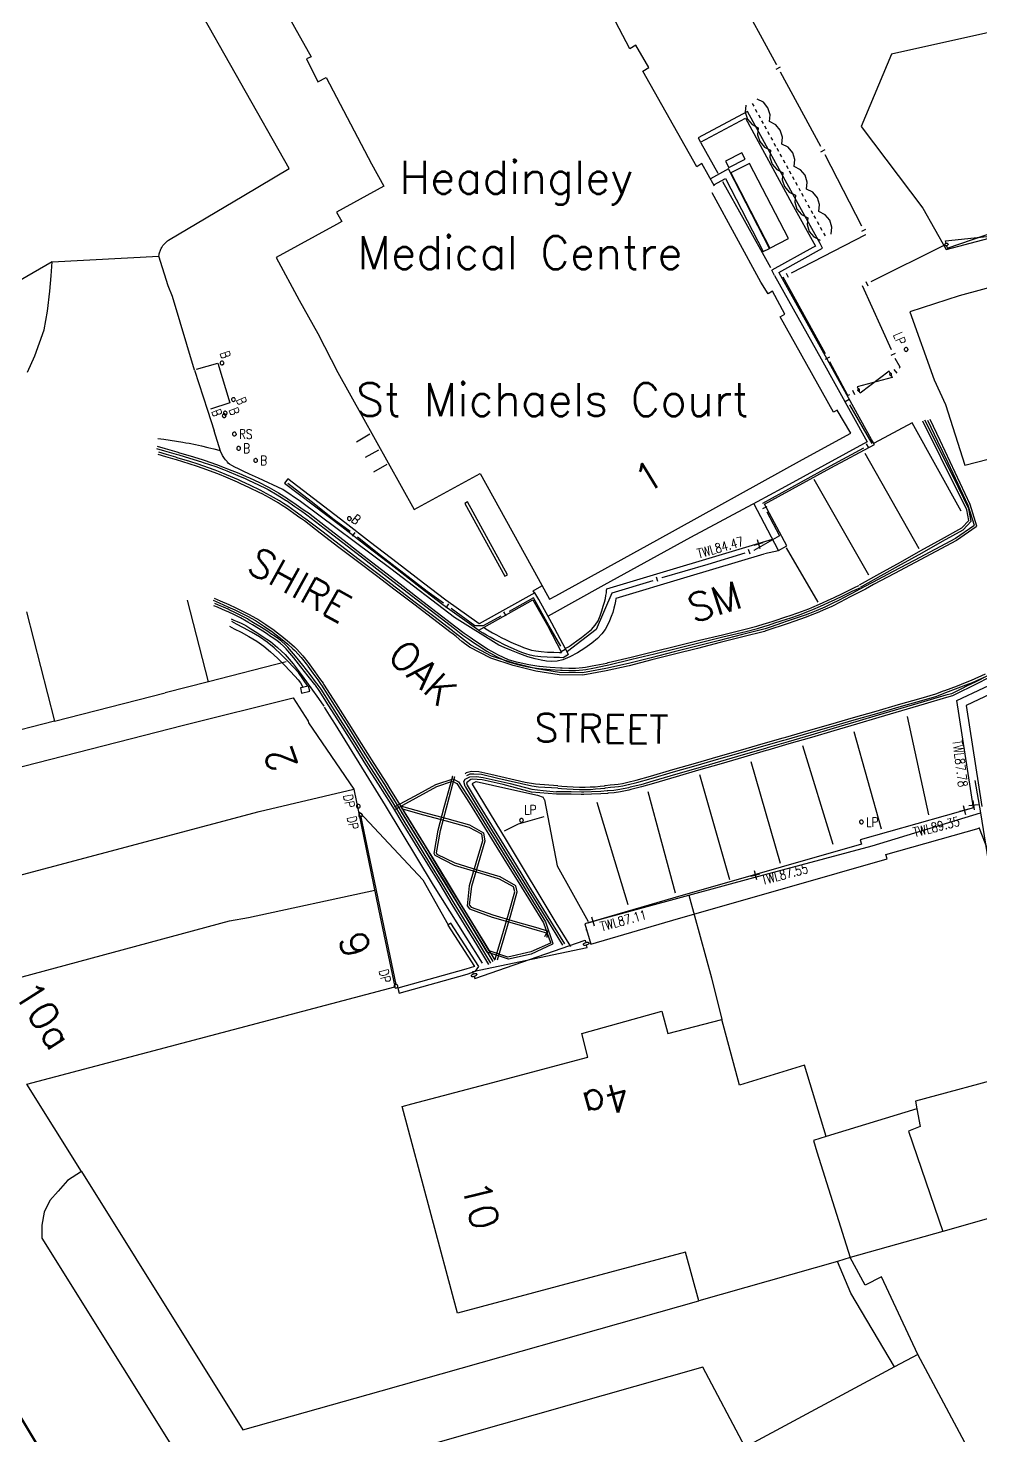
# Model space of a CAD drawing. Extents: x 427500 to 429848, y 434500 to 436505.
# Drawn here: x 427943.1 to 427983.7, y 436118 to 436177.9 of the extents above; entities that cross this region are included whole.
import ezdxf

# ---------------------------------------------------------------- set-up
doc = ezdxf.new("R2010")
doc.units = 0
doc.linetypes.add('1004', pattern=[6, 4, -2])
doc.layers.get('0').update_dxf_attribs({"color": 222})
doc.layers.add('LPTIP_Ex_Base', color=8, linetype='Continuous')
doc.layers.add('PRO-MARKINGS', color=7, linetype='Continuous')
doc.styles.add('MtXpl_Romans', font='romans__.ttf')
doc.styles.get("Standard").update_dxf_attribs({"font": 'romans.shx'})

# ---------------------------------------------------------------- blocks, each defined once
blk = doc.blocks.new('FENCE_UP')
at = {"color": 0, "linetype": 'ByBlock', "flags": 128}
blk.add_lwpolyline([(0, 0.5), (0, -0.5)], dxfattribs=at)
blk = doc.blocks.new('GATE')
at = {"color": 0, "linetype": 'ByBlock', "flags": 128}
for points in [[(-0.450902, 0), (-0.451904, 0.007014), (-0.455912, 0.014028), (-0.460922, 0.019038), (-0.467936, 0.023046), (-0.475952, 0.024048), (-0.482966, 0.023046), (-0.48998, 0.019038), (-0.49499, 0.014028), (-0.498998, 0.007014), (-0.5, 0), (-0.498998, -0.007014), (-0.49499, -0.014028), (-0.48998, -0.019038), (-0.482966, -0.023046), (-0.475952, -0.024048), (-0.467936, -0.023046), (-0.460922, -0.019038), (-0.455912, -0.014028), (-0.451904, -0.007014)], [(-0.475952, 0.024048), (-0.475952, 0.078156), (0.475952, -0.078156), (0.475952, -0.024048)], [(-0.475952, -0.024048), (-0.475952, -0.078156), (0.475952, 0.078156), (0.475952, 0.024048)], [(-0.450902, 0), (-0.451904, -0.007014)], [(0.5, 0), (0.498998, 0.007014), (0.49499, 0.014028), (0.48998, 0.019038), (0.482966, 0.023046), (0.475952, 0.024048), (0.467936, 0.023046), (0.460922, 0.019038), (0.455912, 0.014028), (0.451904, 0.007014), (0.450902, 0), (0.451904, -0.007014), (0.455912, -0.014028), (0.460922, -0.019038), (0.467936, -0.023046), (0.475952, -0.024048), (0.482966, -0.023046), (0.48998, -0.019038), (0.49499, -0.014028), (0.498998, -0.007014)], [(0.5, 0), (0.498998, -0.007014)]]:
    blk.add_lwpolyline(points, dxfattribs=at)
blk = doc.blocks.new('HEDGE_1')
at = {"color": 0, "linetype": 'ByBlock', "flags": 128}
for points in [[(0.5, 0.26977), (0.274775, 0.43994), (-0.000501, 0.5), (-0.274775, 0.43994), (-0.5, 0.26977)], [(-0.5, -0.270771), (-0.274775, -0.43994), (-0.000501, -0.5), (0.274775, -0.43994), (0.5, -0.270771)], [(-0.44995, -0.000501), (-0.320821, -0.000501)], [(-0.192693, -0.000501), (-0.063564, -0.000501)], [(0.063564, -0.000501), (0.191692, -0.000501)], [(0.320821, -0.000501), (0.448949, -0.000501)]]:
    blk.add_lwpolyline(points, dxfattribs=at)
blk = doc.blocks.new('CIRCL')
at = {"color": 0, "linetype": 'ByBlock', "flags": 128}
for points in [[(0.5, 0), (0.475, 0.154), (0.404, 0.293), (0.293, 0.404), (0.154, 0.475), (0, 0.5), (-0.154, 0.475), (-0.293, 0.404), (-0.404, 0.293), (-0.475, 0.154), (-0.5, 0), (-0.475, -0.154), (-0.404, -0.293), (-0.293, -0.404), (-0.154, -0.475), (0, -0.5), (0.154, -0.475), (0.293, -0.404), (0.404, -0.293), (0.475, -0.154)], [(0.5, 0), (0.475, -0.154)]]:
    blk.add_lwpolyline(points, dxfattribs=at)
blk = doc.blocks.new('SPOT')
at = {"color": 0, "linetype": 'ByBlock', "flags": 128}
for points in [[(-0.5, 0), (0.5, 0)], [(0, 0.5), (0, -0.5)]]:
    blk.add_lwpolyline(points, dxfattribs=at)

msp = doc.modelspace()

# ---------------------------------------------------------------- linework, layer by layer
at = {"layer": 'LPTIP_Ex_Base', "color": 251, "true_color": 0x636466}
for p, q in [((427954.237, 436171.976), (427944.885, 436188.497)), ((427952.298, 436170.821), (427954.237, 436171.976)), ((427949.093, 436168.913), (427952.298, 436170.821)), ((427948.753, 436168.494), (427948.769, 436168.531)), ((427948.769, 436168.531), (427948.787, 436168.567)), ((427948.787, 436168.567), (427948.807, 436168.603)), ((427948.807, 436168.603), (427948.828, 436168.638)), ((427948.828, 436168.638), (427948.861, 436168.687)), ((427948.861, 436168.687), (427948.885, 436168.719)), ((427948.885, 436168.719), (427948.911, 436168.751)), ((427948.911, 436168.751), (427948.939, 436168.781)), ((427948.939, 436168.781), (427948.967, 436168.81)), ((427948.967, 436168.81), (427948.997, 436168.838)), ((427948.997, 436168.838), (427949.028, 436168.864)), ((427949.028, 436168.864), (427949.06, 436168.889)), ((427949.06, 436168.889), (427949.093, 436168.913)), ((427944.15, 436168), (427940.85, 436166.1)), ((427944.1, 436167.4), (427944.15, 436168)), ((427944.15, 436168), (427948.688, 436168.244)), ((427948.688, 436168.244), (427948.696, 436168.299)), ((427949.084, 436166.978), (427948.688, 436168.244)), ((427948.696, 436168.299), (427948.704, 436168.339)), ((427948.704, 436168.339), (427948.714, 436168.378)), ((427948.714, 436168.378), (427948.725, 436168.417)), ((427948.725, 436168.417), (427948.738, 436168.456)), ((427948.738, 436168.456), (427948.753, 436168.494)), ((427944.05, 436166.75), (427944.1, 436167.4)), ((427943.95, 436165.9), (427944.05, 436166.75)), ((427949.264, 436166.519), (427949.084, 436166.978)), ((427950.21, 436163.391), (427949.264, 436166.519)), ((427943.8, 436165.1), (427943.95, 436165.9)), ((427943.4, 436164), (427943.8, 436165.1)), ((427943.1, 436163.3), (427943.4, 436164)), ((427950.805, 436150.125), (427949.9, 436153.6)), ((427943.05, 436153.1), (427944.25, 436148.45)), ((427954.1, 436150.97), (427950.805, 436150.125)), ((427950.805, 436150.125), (427948.95, 436149.65)), ((427944.25, 436148.45), (427948.95, 436149.65)), ((427949.73, 436148.28), (427954.41, 436149.44)), ((427954.41, 436149.44), (427955.045, 436148.442)), ((427944.25, 436148.45), (427934.87, 436146.02)), ((427935.76, 436144.69), (427949.73, 436148.28)), ((427955.045, 436148.442), (427955.045, 436148.442)), ((427983.428, 436145.929), (427983.67, 436144.55)), ((427952.95, 436144.6), (427956.988, 436145.561)), ((427938.25, 436140.7), (427952.95, 436144.6)), ((427979.05, 436143.15), (427983.67, 436144.55)), ((427983.67, 436144.55), (427984.68, 436138.15)), ((427974.02, 436141.8), (427979.05, 436143.15)), ((427971.25, 436141.05), (427974.02, 436141.8)), ((427952.5, 436140.1), (427957.876, 436141.251)), ((427966.92, 436139.87), (427971.25, 436141.05)), ((427971.25, 436141.05), (427972.22, 436137.52)), ((427940.59, 436136.96), (427951.7, 436139.95)), ((427951.7, 436139.95), (427952.5, 436140.1)), ((427972.22, 436137.52), (427972.65, 436135.75)), ((427943.07, 436133), (427958.728, 436137.146)), ((427958.728, 436137.146), (427958.728, 436137.146)), ((427966.7, 436135.15), (427970.1, 436136.1)), ((427970.1, 436136.1), (427970.35, 436135.15)), ((427970.35, 436135.15), (427972.65, 436135.75)), ((427973.399, 436132.953), (427972.65, 436135.75)), ((427966.95, 436134.15), (427966.7, 436135.15)), ((427962.64, 436133), (427966.95, 436134.15)), ((427976.171, 436133.804), (427973.399, 436132.953)), ((427977.101, 436130.769), (427976.171, 436133.804)), ((427985.41, 436133.5), (427980.9, 436132.28)), ((427945.39, 436129.28), (427943.07, 436133)), ((427959.45, 436132.16), (427962.64, 436133)), ((427959.05, 436132.05), (427959.45, 436132.16)), ((427961.4, 436123.25), (427959.05, 436132.05)), ((427980.9, 436132.28), (427980.96, 436131.95)), ((427980.96, 436131.95), (427977.101, 436130.769)), ((427980.96, 436131.95), (427981.1, 436131.2)), ((427981.1, 436131.2), (427980.6, 436131)), ((427980.6, 436131), (427982.06, 436126.73)), ((427977.101, 436130.769), (427976.55, 436130.6)), ((427976.55, 436130.6), (427976.702, 436130.115)), ((427976.702, 436130.115), (427978.11, 436125.62)), ((427945.39, 436129.28), (427944.8, 436128.9)), ((427945.39, 436129.28), (427952.26, 436118.29)), ((427944.4, 436128.45), (427944.05, 436128.05)), ((427944.8, 436128.9), (427944.4, 436128.45)), ((427944.05, 436128.05), (427943.8, 436127.55)), ((427986.35, 436127.95), (427982.06, 436126.73)), ((427943.8, 436127.55), (427943.7, 436127)), ((427943.7, 436127), (427943.7, 436126.45)), ((427982.06, 436126.73), (427978.11, 436125.62)), ((427943.7, 436126.45), (427947.14, 436120.96)), ((427971.1, 436125.85), (427961.4, 436123.25)), ((427971.68, 436123.78), (427971.1, 436125.85)), ((427977.58, 436125.46), (427971.68, 436123.78)), ((427978.11, 436125.62), (427977.58, 436125.46)), ((427978.15, 436124.1), (427977.58, 436125.46)), ((427978.75, 436124.45), (427978.11, 436125.62)), ((427979.45, 436124.8), (427978.75, 436124.45)), ((427981, 436121.5), (427979.45, 436124.8)), ((427958.15, 436119.95), (427971.68, 436123.78)), ((427980.01, 436120.97), (427978.15, 436124.1)), ((427981, 436121.5), (427980.01, 436120.97)), ((427989.54, 436105.47), (427981, 436121.5)), ((427947.14, 436120.96), (427949.8, 436116.7)), ((427971.85, 436120.95), (427959.02, 436117.31)), ((427973.65, 436117.55), (427971.85, 436120.95)), ((427980.01, 436120.97), (427973.65, 436117.55)), ((427952.26, 436118.29), (427958.15, 436119.95))]:
    msp.add_line(p, q, dxfattribs=at)
at = {"layer": 'LPTIP_Ex_Base', "color": 251, "true_color": 0x636466, "flags": 128}
for points in [[(427972.334, 436171.211), (427971.803, 436172.179), (427971.591, 436172.046), (427969.287, 436176.106), (427969.547, 436176.262), (427968.997, 436177.213), (427968.742, 436177.063), (427966.341, 436181.645)], [(427974.961, 436176.42), (427974.976, 436176.393), (427973.289, 436179.504)], [(427953.756, 436179.261), (427955.167, 436176.728), (427954.975, 436176.639), (427955.458, 436175.662), (427955.808, 436175.843), (427957.738, 436172.173), (427958.262, 436171.222), (427956.252, 436170.109), (427956.472, 436169.713), (427956.25, 436169.591), (427953.683, 436168.186), (427954.664, 436166.361), (427955.46, 436164.95), (427956.305, 436163.292), (427957.335, 436161.422), (427959.55, 436157.453), (427962.369, 436158.992), (427964.834, 436154.527), (427965.321, 436153.644), (427965.579, 436153.786), (427969.892, 436156.154), (427976.08, 436159.589), (427978.139, 436160.706), (427977.563, 436161.681), (427977.412, 436161.596), (427977.408, 436161.6), (427975.135, 436165.662), (427975.338, 436165.776), (427974.809, 436166.746), (427974.632, 436166.641), (427974.307, 436167.134), (427972.239, 436170.934)], [(427985.688, 436176.607), (427985.294, 436178.035), (427979.879, 436176.829), (427978.585, 436173.761), (427981.205, 436170.28), (427982.201, 436168.521), (427985.061, 436169.269)], [(427976.863, 436172.901), (427975.151, 436176.068)], [(427976.833, 436168.777), (427975.827, 436170.591), (427973.744, 436174.401), (427971.641, 436173.277), (427971.744, 436173.083), (427973.655, 436174.104), (427975.634, 436170.485), (427976.64, 436168.67), (427976.527, 436168.605), (427974.782, 436167.641)], [(427971.752, 436173.061), (427972.476, 436171.772)], [(427978.606, 436169.521), (427977.053, 436172.549), (427977.053, 436172.549)], [(427974.684, 436168.569), (427972.931, 436171.952), (427972.177, 436171.534)], [(427972.312, 436171.272), (427972.806, 436171.541), (427974.418, 436168.431), (427974.684, 436168.569)], [(427972.675, 436171.418), (427973.601, 436169.772), (427974.725, 436167.758)], [(427975.615, 436167.523), (427978.789, 436169.165)], [(427978.789, 436169.165), (427978.789, 436169.165)], [(427975.075, 436167.55), (427976.939, 436168.58), (427976.833, 436168.777)], [(427979.004, 436167.16), (427982.142, 436168.718)], [(427974.895, 436167.419), (427976.876, 436163.871), (427978.833, 436160.335), (427975.202, 436158.355), (427974.153, 436157.782), (427971.319, 436156.264), (427967.624, 436154.231), (427965.261, 436152.913)], [(427974.473, 436155.584), (427975.072, 436155.718), (427975.415, 436155.91), (427974.467, 436157.682), (427977.294, 436159.224), (427979.154, 436160.226), (427979.026, 436160.442), (427977.069, 436163.978), (427975.087, 436167.526)], [(427974.895, 436167.419), (427974.782, 436167.641)], [(427975.087, 436167.526), (427975.075, 436167.55)], [(427977.062, 436164.085), (427975.259, 436167.339), (427975.259, 436167.339)], [(427986.536, 436167.671), (427984.741, 436167.09), (427982.763, 436166.555), (427980.651, 436165.873), (427981.689, 436162.98)], [(427979.875, 436164.246), (427978.646, 436166.982), (427978.646, 436166.982)], [(427981.689, 436162.98), (427982.171, 436161.92), (427982.993, 436159.345), (427988.398, 436160.727), (427995.164, 436162.395), (428002.852, 436164.363), (428011.771, 436166.357), (428011.845, 436166.375)], [(427978.089, 436162.343), (427978.017, 436162.307), (427977.255, 436163.735), (427977.255, 436163.735)], [(427980.197, 436163.468), (427980.247, 436163.51), (427980.038, 436163.881), (427980.038, 436163.881)], [(427950.21, 436163.391), (427950.762, 436161.687), (427951.045, 436160.799)], [(427950.291, 436163.425), (427951.203, 436163.684), (427951.702, 436161.999), (427950.88, 436161.733)], [(427979.889, 436163.213), (427979.889, 436163.213)], [(427977.882, 436162.263), (427977.882, 436162.263)], [(427978.446, 436162.524), (427978.446, 436162.524)], [(427978.083, 436161.917), (427979.042, 436160.262), (427979.042, 436160.262)], [(427981.501, 436161.304), (427981.93, 436160.401), (427982.359, 436159.497), (427982.788, 436158.594), (427983.217, 436157.69), (427983.491, 436156.757), (427983.477, 436156.718), (427982.647, 436156.136), (427981.765, 436155.667), (427980.882, 436155.197), (427979.999, 436154.728), (427979.116, 436154.258), (427978.762, 436154.07), (427978.231, 436153.792), (427978.12, 436153.734), (427977.687, 436153.508), (427977.369, 436153.348), (427977.339, 436153.334), (427977.073, 436153.211), (427976.71, 436153.056), (427976.416, 436152.941), (427976.237, 436152.871), (427975.723, 436152.688), (427975.473, 436152.604), (427975.219, 436152.519), (427974.783, 436152.375), (427974.523, 436152.289), (427974.467, 436152.27), (427973.552, 436152.037), (427972.583, 436151.791), (427971.614, 436151.545), (427970.644, 436151.298), (427969.675, 436151.052), (427968.706, 436150.805), (427967.728, 436150.586), (427966.742, 436150.406), (427965.73, 436150.419), (427964.739, 436150.572), (427963.764, 436150.815), (427962.812, 436151.128), (427961.917, 436151.591), (427961.585, 436151.842), (427961.342, 436152.045), (427961.157, 436152.187), (427961.127, 436152.211), (427960.331, 436152.817), (427959.536, 436153.423), (427958.74, 436154.029), (427957.945, 436154.635), (427957.149, 436155.241), (427956.354, 436155.846), (427955.558, 436156.452), (427954.88, 436156.969), (427954.761, 436157.053), (427954.688, 436157.105), (427954.429, 436157.292), (427954.117, 436157.51), (427953.942, 436157.624), (427953.77, 436157.737), (427953.393, 436157.956), (427953.08, 436158.119), (427952.981, 436158.17), (427952.519, 436158.396), (427952.181, 436158.552), (427952.03, 436158.621), (427951.531, 436158.838), (427951.265, 436158.946), (427951.046, 436159.035), (427950.531, 436159.221), (427950.329, 436159.287), (427949.978, 436159.402), (427949.44, 436159.567), (427949.376, 436159.586), (427948.979, 436159.704), (427948.651, 436159.804), (427948.651, 436159.804)], [(427981.411, 436161.261), (427981.84, 436160.358), (427982.269, 436159.454), (427982.698, 436158.551), (427983.127, 436157.648), (427983.396, 436156.789), (427983.384, 436156.757), (427982.601, 436156.224), (427981.718, 436155.755), (427980.835, 436155.286), (427979.952, 436154.816), (427979.069, 436154.347), (427978.716, 436154.159), (427978.184, 436153.881), (427978.074, 436153.823), (427977.641, 436153.597), (427977.324, 436153.438), (427977.297, 436153.425), (427977.033, 436153.303), (427976.67, 436153.148), (427976.38, 436153.034), (427976.204, 436152.965), (427975.69, 436152.783), (427975.441, 436152.699), (427975.188, 436152.614), (427974.752, 436152.47), (427974.492, 436152.384), (427974.442, 436152.367), (427973.527, 436152.134), (427972.558, 436151.888), (427971.589, 436151.641), (427970.62, 436151.395), (427969.651, 436151.149), (427968.681, 436150.902), (427967.708, 436150.684), (427966.727, 436150.505), (427965.742, 436150.519), (427964.758, 436150.67), (427963.793, 436150.911), (427962.846, 436151.222), (427961.97, 436151.676), (427961.649, 436151.919), (427961.406, 436152.121), (427961.219, 436152.266), (427961.187, 436152.29), (427960.392, 436152.896), (427959.596, 436153.502), (427958.801, 436154.108), (427958.005, 436154.714), (427957.21, 436155.32), (427956.414, 436155.926), (427955.619, 436156.532), (427954.938, 436157.051), (427954.819, 436157.135), (427954.746, 436157.186), (427954.487, 436157.373), (427954.175, 436157.592), (427953.997, 436157.708), (427953.82, 436157.823), (427953.443, 436158.042), (427953.126, 436158.207), (427953.025, 436158.26), (427952.562, 436158.486), (427952.223, 436158.642), (427952.07, 436158.713), (427951.571, 436158.93), (427951.303, 436159.039), (427951.08, 436159.129), (427950.565, 436159.316), (427950.36, 436159.382), (427950.007, 436159.497), (427949.469, 436159.662), (427949.404, 436159.682), (427949.007, 436159.8), (427948.681, 436159.9), (427948.681, 436159.9)], [(427974.444, 436155.551), (427971.156, 436154.58), (427968.146, 436153.67), (427968.141, 436153.663), (427968.12, 436153.562), (427968.094, 436153.42), (427968.059, 436153.253), (427968.01, 436153.074), (427967.943, 436152.899), (427967.867, 436152.724), (427967.783, 436152.539), (427967.68, 436152.35), (427967.545, 436152.159), (427967.366, 436151.972), (427967.124, 436151.774), (427966.826, 436151.561), (427966.503, 436151.357), (427966.182, 436151.182), (427965.891, 436151.061), (427965.641, 436151), (427965.413, 436150.983), (427965.191, 436151.002), (427964.96, 436151.044), (427964.705, 436151.102), (427964.397, 436151.191), (427964.047, 436151.318), (427963.696, 436151.459), (427963.388, 436151.587), (427963.163, 436151.68), (427961.269, 436152.864), (427958.561, 436154.928), (427954.719, 436157.797), (427953.962, 436158.312), (427952.921, 436158.789), (427952.547, 436158.963), (427952.275, 436159.089), (427952.078, 436159.183), (427951.927, 436159.258), (427951.793, 436159.33), (427951.689, 436159.391), (427951.635, 436159.434), (427951.61, 436159.465), (427951.594, 436159.495), (427951.567, 436159.531), (427951.527, 436159.577), (427951.487, 436159.627), (427951.451, 436159.676), (427951.42, 436159.719), (427951.397, 436159.751), (427951.304, 436159.943), (427951.045, 436160.799)], [(427978.51, 436154.245), (427979.384, 436154.732), (427980.257, 436155.219), (427981.13, 436155.706), (427982.004, 436156.193), (427982.877, 436156.68), (427983.173, 436156.988), (427983.084, 436157.447), (427982.638, 436158.342), (427982.192, 436159.237), (427981.746, 436160.132), (427981.3, 436161.027), (427981.204, 436161.221), (427981.204, 436161.221)], [(427978.559, 436154.157), (427979.432, 436154.645), (427980.306, 436155.132), (427981.179, 436155.619), (427982.052, 436156.106), (427982.926, 436156.593), (427983.269, 436156.958), (427983.173, 436157.491), (427982.727, 436158.386), (427982.282, 436159.281), (427981.836, 436160.177), (427981.39, 436161.072), (427981.293, 436161.265), (427981.293, 436161.265)], [(427982.838, 436157.386), (427980.751, 436161.145), (427979.141, 436160.285)], [(427948.608, 436160.154), (427948.956, 436160.052), (427949.451, 436159.909), (427949.568, 436159.875), (427950.025, 436159.74), (427950.525, 436159.584), (427950.61, 436159.557), (427951.138, 436159.376), (427951.471, 436159.249), (427951.615, 436159.194), (427952.084, 436159.002), (427952.397, 436158.865), (427952.54, 436158.803), (427952.974, 436158.599), (427953.302, 436158.433), (427953.383, 436158.392), (427953.778, 436158.166), (427954.165, 436157.919), (427954.17, 436157.916), (427954.528, 436157.673), (427954.83, 436157.462), (427954.99, 436157.352), (427955.053, 436157.309), (427955.786, 436156.743), (427956.578, 436156.132), (427957.37, 436155.52), (427958.161, 436154.909), (427958.953, 436154.298), (427959.744, 436153.687), (427960.536, 436153.076), (427961.327, 436152.465), (427961.681, 436152.191), (427961.938, 436152.023), (427962.138, 436151.886), (427962.288, 436151.784), (427962.698, 436151.518), (427962.981, 436151.356), (427963.127, 436151.272), (427963.555, 436151.08), (427963.891, 436150.979), (427963.976, 436150.953), (427964.431, 436150.856), (427964.865, 436150.791), (427964.889, 436150.787), (427965.348, 436150.743), (427965.784, 436150.718), (427965.857, 436150.715), (427966.138, 436150.705), (427966.424, 436150.705), (427966.725, 436150.733), (427966.843, 436150.752), (427967.135, 436150.8), (427967.751, 436150.924), (427967.821, 436150.941), (427968.793, 436151.178), (427969.764, 436151.416), (427970.735, 436151.654), (427971.707, 436151.891), (427972.678, 436152.129), (427973.65, 436152.366), (427974.147, 436152.488), (427974.455, 436152.587), (427974.608, 436152.636), (427974.882, 436152.723), (427975.375, 436152.884), (427975.558, 436152.947), (427975.882, 436153.058), (427976.352, 436153.234), (427976.491, 436153.293), (427976.815, 436153.431), (427977.31, 436153.658), (427977.402, 436153.702), (427977.785, 436153.885), (427978.193, 436154.082), (427978.303, 436154.135), (427978.482, 436154.22), (427978.482, 436154.22)], [(427948.636, 436160.476), (427948.905, 436160.444), (427949.174, 436160.408), (427949.441, 436160.367), (427949.708, 436160.322), (427949.829, 436160.3), (427949.975, 436160.273), (427950.24, 436160.219), (427950.505, 436160.161), (427950.768, 436160.098), (427951.031, 436160.032), (427951.292, 436159.961)], [(427957.095, 436160.34), (427957.663, 436160.67)], [(427948.58, 436160.058), (427948.928, 436159.956), (427949.423, 436159.813), (427949.54, 436159.779), (427949.995, 436159.644), (427950.496, 436159.488), (427950.578, 436159.463), (427951.105, 436159.282), (427951.435, 436159.156), (427951.578, 436159.101), (427952.046, 436158.91), (427952.357, 436158.774), (427952.498, 436158.712), (427952.931, 436158.509), (427953.256, 436158.344), (427953.334, 436158.305), (427953.729, 436158.079), (427954.111, 436157.835), (427954.114, 436157.833), (427954.472, 436157.59), (427954.773, 436157.38), (427954.934, 436157.27), (427954.992, 436157.23), (427955.725, 436156.664), (427956.517, 436156.052), (427957.308, 436155.441), (427958.1, 436154.83), (427958.891, 436154.219), (427959.683, 436153.608), (427960.474, 436152.997), (427961.266, 436152.386), (427961.626, 436152.108), (427961.883, 436151.939), (427962.082, 436151.803), (427962.234, 436151.7), (427962.644, 436151.434), (427962.931, 436151.269), (427963.086, 436151.181), (427963.515, 436150.989), (427963.862, 436150.883), (427963.955, 436150.855), (427964.41, 436150.758), (427964.85, 436150.692), (427964.88, 436150.688), (427965.339, 436150.643), (427965.779, 436150.618), (427965.853, 436150.615), (427966.138, 436150.605), (427966.424, 436150.605), (427966.734, 436150.633), (427966.86, 436150.654), (427967.155, 436150.702), (427967.771, 436150.825), (427967.845, 436150.844), (427968.816, 436151.081), (427969.788, 436151.319), (427970.759, 436151.556), (427971.731, 436151.794), (427972.702, 436152.032), (427973.673, 436152.269), (427974.178, 436152.393), (427974.485, 436152.492), (427974.639, 436152.541), (427974.912, 436152.628), (427975.406, 436152.789), (427975.59, 436152.852), (427975.917, 436152.964), (427976.387, 436153.141), (427976.531, 436153.201), (427976.856, 436153.34), (427977.352, 436153.567), (427977.445, 436153.611), (427977.829, 436153.795), (427978.236, 436153.992), (427978.346, 436154.044), (427978.525, 436154.13), (427978.525, 436154.13)], [(427957.487, 436159.683), (427958.053, 436159.993)], [(427978.69, 436160.071), (427977.262, 436159.3), (427975.619, 436158.4), (427974.381, 436157.706), (427974.381, 436157.706)], [(427978.738, 436159.854), (427981.036, 436155.797)], [(427983.36, 436144.766), (427982.659, 436149.326), (427984.952, 436150.411), (427986.676, 436152.067), (427988.066, 436154.094), (427988.502, 436154.782), (427988.605, 436155.042), (427988.755, 436155.436), (427988.938, 436155.896), (427989.142, 436156.369), (427989.357, 436156.799), (427989.573, 436157.19), (427989.801, 436157.579), (427990.051, 436157.961), (427990.336, 436158.326), (427990.666, 436158.664), (427991.085, 436158.978), (427991.579, 436159.272), (427992.075, 436159.533), (427992.506, 436159.747), (427992.822, 436159.911), (427993.515, 436160.088)], [(427958.392, 436159.372), (427957.821, 436159.048)], [(427966.119, 436151.28), (427965.42, 436152.622), (427964.861, 436153.622), (427964.698, 436153.916), (427962.323, 436152.587), (427960.9, 436153.596), (427959.951, 436154.322), (427958.835, 436155.186), (427957.701, 436156.056), (427956.603, 436156.905), (427954.175, 436158.759), (427954.041, 436158.584)], [(427954.041, 436158.584), (427956.469, 436156.731), (427957.567, 436155.881), (427958.701, 436155.012), (427959.817, 436154.148), (427960.769, 436153.419), (427962.309, 436152.327), (427964.607, 436153.616), (427965.226, 436152.518), (427965.822, 436151.374)], [(427956.824, 436156.517), (427956.149, 436157.023), (427955.166, 436157.795), (427954.172, 436158.565)], [(427978.911, 436154.668), (427976.584, 436158.733)], [(427974.568, 436157.352), (427975.109, 436156.329), (427974.014, 436155.713), (427974.014, 436155.713)], [(427975.072, 436155.718), (427974.015, 436157.706)], [(427960.81, 436153.475), (427960.113, 436153.973), (427959.122, 436154.736), (427958.125, 436155.506), (427957.144, 436156.277), (427957.144, 436156.277)], [(427967.754, 436154.079), (427974.81, 436156.2)], [(427973.631, 436155.596), (427972.054, 436155.111), (427970.094, 436154.543), (427970.094, 436154.543)], [(427976.761, 436153.518), (427975.399, 436155.828)], [(427964.681, 436153.91), (427964.625, 436153.995), (427964.987, 436154.205)], [(427969.711, 436154.427), (427967.964, 436153.894), (427967.308, 436152.355), (427966.078, 436151.41)], [(427951.005, 436153.595), (427951.259, 436153.48), (427951.619, 436153.319), (427951.916, 436153.183), (427952.035, 436153.129), (427952.46, 436152.918), (427952.801, 436152.727), (427952.84, 436152.705), (427953.189, 436152.48), (427953.532, 436152.239), (427953.623, 436152.17), (427953.864, 436151.987), (427954.181, 436151.722), (427954.386, 436151.533), (427954.468, 436151.457), (427954.745, 436151.155), (427955.008, 436150.824), (427955.035, 436150.787), (427955.247, 436150.496), (427955.45, 436150.209), (427955.599, 436150.002), (427955.615, 436149.976), (427956.15, 436149.132), (427956.685, 436148.287), (427957.22, 436147.442), (427957.755, 436146.597), (427958.29, 436145.752), (427958.441, 436145.514), (427958.817, 436144.903), (427959.34, 436144.051), (427959.864, 436143.199), (427960.388, 436142.347), (427960.911, 436141.495), (427961.435, 436140.643), (427961.506, 436140.528), (427961.954, 436139.789), (427962.473, 436138.934), (427962.902, 436138.225), (427962.902, 436138.225)], [(427951.047, 436153.686), (427951.3, 436153.571), (427951.66, 436153.411), (427951.958, 436153.274), (427952.079, 436153.218), (427952.504, 436153.008), (427952.85, 436152.814), (427952.894, 436152.789), (427953.243, 436152.564), (427953.59, 436152.321), (427953.683, 436152.25), (427953.928, 436152.063), (427954.245, 436151.799), (427954.454, 436151.606), (427954.542, 436151.524), (427954.819, 436151.223), (427955.087, 436150.886), (427955.116, 436150.846), (427955.329, 436150.554), (427955.531, 436150.266), (427955.68, 436150.06), (427955.7, 436150.03), (427956.235, 436149.185), (427956.77, 436148.34), (427957.305, 436147.495), (427957.84, 436146.651), (427958.375, 436145.806), (427958.526, 436145.567), (427958.902, 436144.955), (427959.426, 436144.103), (427959.949, 436143.251), (427960.473, 436142.399), (427960.997, 436141.547), (427961.52, 436140.696), (427961.591, 436140.58), (427962.04, 436139.841), (427962.558, 436138.986), (427962.988, 436138.277), (427962.988, 436138.277)], [(427965.793, 436151.641), (427965.283, 436152.525), (427964.638, 436153.693), (427963.599, 436153.112), (427963.599, 436153.112)], [(427965.986, 436151.544), (427966.021, 436151.563), (427966.065, 436151.583), (427966.125, 436151.614), (427966.207, 436151.666), (427966.318, 436151.747), (427966.477, 436151.863), (427966.68, 436152.01), (427966.898, 436152.176), (427967.102, 436152.353), (427967.266, 436152.533), (427967.385, 436152.724), (427967.477, 436152.933), (427967.548, 436153.145), (427967.606, 436153.345), (427967.657, 436153.518), (427967.696, 436153.666), (427967.721, 436153.8), (427967.736, 436153.915), (427967.745, 436154.01), (427967.754, 436154.079)], [(427962.737, 436138.092), (427962.217, 436138.945), (427961.696, 436139.799), (427961.175, 436140.653), (427960.655, 436141.507), (427960.134, 436142.36), (427959.613, 436143.214), (427959.093, 436144.068), (427958.689, 436144.731), (427958.57, 436144.919), (427958.036, 436145.765), (427957.502, 436146.61), (427956.968, 436147.456), (427956.434, 436148.302), (427955.9, 436149.147), (427955.517, 436149.754), (427955.348, 436149.974), (427955.322, 436150.008), (427955.046, 436150.367), (427954.737, 436150.765), (427954.734, 436150.768), (427954.43, 436151.149), (427954.178, 436151.445), (427954.099, 436151.528), (427953.997, 436151.635), (427953.85, 436151.769), (427953.721, 436151.867), (427953.58, 436151.962), (427953.402, 436152.082), (427953.323, 436152.136), (427953.181, 436152.232), (427952.931, 436152.392), (427952.667, 436152.555), (427952.478, 436152.666), (427952.405, 436152.709), (427952.155, 436152.849), (427951.905, 436152.976), (427951.643, 436153.097), (427951.594, 436153.119), (427951.394, 436153.206), (427951.182, 436153.297), (427951.03, 436153.364), (427951.03, 436153.364)], [(427962.823, 436138.144), (427962.302, 436138.997), (427961.781, 436139.851), (427961.261, 436140.705), (427960.74, 436141.559), (427960.219, 436142.412), (427959.699, 436143.266), (427959.178, 436144.12), (427958.774, 436144.783), (427958.654, 436144.973), (427958.12, 436145.818), (427957.586, 436146.664), (427957.053, 436147.509), (427956.519, 436148.355), (427955.985, 436149.201), (427955.597, 436149.815), (427955.427, 436150.035), (427955.401, 436150.069), (427955.126, 436150.428), (427954.816, 436150.827), (427954.813, 436150.831), (427954.508, 436151.212), (427954.254, 436151.51), (427954.171, 436151.597), (427954.064, 436151.709), (427953.918, 436151.843), (427953.782, 436151.947), (427953.636, 436152.045), (427953.458, 436152.165), (427953.378, 436152.219), (427953.235, 436152.316), (427952.985, 436152.477), (427952.719, 436152.64), (427952.529, 436152.752), (427952.453, 436152.797), (427952.204, 436152.936), (427951.95, 436153.065), (427951.685, 436153.188), (427951.634, 436153.21), (427951.434, 436153.298), (427951.221, 436153.389), (427951.07, 436153.455), (427951.07, 436153.455)], [(427963.248, 436152.921), (427962.492, 436152.511), (427962.14, 436152.508), (427961.136, 436153.242), (427961.136, 436153.242)], [(427951.688, 436152.493), (427951.894, 436152.382), (427952.185, 436152.23), (427952.519, 436152.049), (427952.858, 436151.848), (427953.162, 436151.64), (427953.445, 436151.403), (427953.737, 436151.129), (427954.018, 436150.845), (427954.27, 436150.581), (427954.472, 436150.366), (427954.614, 436150.205), (427954.71, 436150.079), (427954.775, 436149.981), (427954.809, 436149.884)], [(427951.767, 436152.797), (427951.871, 436152.751), (427952.013, 436152.693), (427952.187, 436152.615), (427952.387, 436152.513), (427952.607, 436152.38), (427952.855, 436152.222), (427953.133, 436152.044), (427953.433, 436151.836), (427953.744, 436151.587), (427954.057, 436151.287), (427954.402, 436150.883), (427954.785, 436150.382), (427955.161, 436149.864), (427955.486, 436149.407), (427955.715, 436149.09)], [(427955.03, 436149.936), (427954.634, 436150.514), (427954.429, 436150.732), (427954.176, 436150.999), (427953.891, 436151.286), (427953.591, 436151.568), (427953.295, 436151.815), (427952.976, 436152.034), (427952.628, 436152.24), (427952.288, 436152.424), (427951.997, 436152.576), (427951.793, 436152.687)], [(427962.52, 436152.442), (427962.61, 436152.377), (427962.744, 436152.294), (427962.891, 436152.209), (427963.062, 436152.117), (427963.259, 436152.014), (427963.468, 436151.909), (427963.676, 436151.81), (427963.872, 436151.723), (427964.049, 436151.649), (427964.214, 436151.582), (427964.376, 436151.524), (427964.545, 436151.475), (427964.731, 436151.435), (427964.961, 436151.407), (427965.231, 436151.39), (427965.503, 436151.38), (427965.742, 436151.374), (427965.804, 436151.372), (427965.822, 436151.374)], [(427966.119, 436151.28), (427965.903, 436151.148), (427965.736, 436151.154), (427965.497, 436151.16), (427965.22, 436151.17), (427964.941, 436151.188), (427964.695, 436151.218), (427964.491, 436151.261), (427964.308, 436151.315), (427964.136, 436151.376), (427963.965, 436151.445), (427963.785, 436151.521), (427963.584, 436151.61), (427963.371, 436151.712), (427963.159, 436151.819), (427962.959, 436151.923), (427962.784, 436152.017), (427962.631, 436152.105), (427962.492, 436152.192), (427962.371, 436152.271), (427962.31, 436152.325)], [(427965.993, 436151.295), (427965.993, 436151.295)], [(427984.035, 436150.307), (427983.485, 436150.026), (427983.141, 436149.857), (427982.9, 436149.739), (427982.473, 436149.528), (427982.22, 436149.453), (427981.261, 436149.171), (427980.302, 436148.889), (427979.342, 436148.606), (427978.383, 436148.324), (427977.424, 436148.041), (427976.464, 436147.759), (427975.505, 436147.477), (427974.616, 436147.215), (427974.546, 436147.194), (427973.585, 436146.915), (427972.625, 436146.636), (427971.665, 436146.357), (427970.705, 436146.078), (427969.744, 436145.799), (427969.228, 436145.649), (427968.777, 436145.537), (427968.694, 436145.516), (427968.333, 436145.441), (427968.065, 436145.401), (427967.815, 436145.38), (427967.783, 436145.377), (427967.507, 436145.357), (427967.111, 436145.336), (427966.781, 436145.333), (427966.671, 436145.332), (427966.243, 436145.336), (427965.874, 436145.344), (427965.78, 436145.345), (427965.615, 436145.347), (427965.615, 436145.347)], [(427983.99, 436150.396), (427983.441, 436150.115), (427983.097, 436149.947), (427982.856, 436149.829), (427982.429, 436149.618), (427982.192, 436149.549), (427981.233, 436149.267), (427980.273, 436148.984), (427979.314, 436148.702), (427978.355, 436148.42), (427977.396, 436148.137), (427976.436, 436147.855), (427975.477, 436147.573), (427974.588, 436147.311), (427974.518, 436147.291), (427973.557, 436147.011), (427972.597, 436146.732), (427971.637, 436146.453), (427970.677, 436146.174), (427969.716, 436145.895), (427969.204, 436145.746), (427968.753, 436145.634), (427968.673, 436145.614), (427968.313, 436145.538), (427968.05, 436145.5), (427967.806, 436145.479), (427967.776, 436145.477), (427967.502, 436145.456), (427967.106, 436145.436), (427966.78, 436145.433), (427966.672, 436145.432), (427966.244, 436145.436), (427965.876, 436145.444), (427965.782, 436145.445), (427965.616, 436145.447), (427965.616, 436145.447)], [(427965.672, 436145.592), (427965.831, 436145.582), (427966.057, 436145.567), (427966.319, 436145.552), (427966.589, 436145.541), (427966.673, 436145.541), (427966.837, 436145.539), (427967.056, 436145.547), (427967.271, 436145.562), (427967.482, 436145.582), (427967.676, 436145.604), (427967.695, 436145.606), (427967.91, 436145.635), (427968.098, 436145.657), (427968.257, 436145.675), (427968.436, 436145.701), (427968.669, 436145.749), (427968.682, 436145.752), (427969.032, 436145.838), (427969.638, 436146.013), (427970.599, 436146.29), (427971.559, 436146.567), (427972.52, 436146.844), (427973.481, 436147.121), (427974.442, 436147.398), (427975.289, 436147.643), (427975.403, 436147.675), (427976.364, 436147.952), (427977.325, 436148.228), (427978.286, 436148.505), (427979.247, 436148.782), (427980.208, 436149.058), (427981.169, 436149.335), (427981.803, 436149.518), (427982.124, 436149.641), (427982.184, 436149.664), (427982.715, 436149.861), (427983.059, 436149.996), (427983.322, 436150.099), (427983.925, 436150.366)], [(427965.677, 436145.691), (427965.837, 436145.682), (427966.063, 436145.667), (427966.325, 436145.652), (427966.593, 436145.641), (427966.673, 436145.641), (427966.834, 436145.639), (427967.053, 436145.647), (427967.264, 436145.661), (427967.473, 436145.681), (427967.664, 436145.703), (427967.682, 436145.706), (427967.897, 436145.734), (427968.086, 436145.756), (427968.246, 436145.774), (427968.421, 436145.8), (427968.649, 436145.847), (427968.658, 436145.849), (427969.008, 436145.935), (427969.61, 436146.109), (427970.571, 436146.386), (427971.532, 436146.663), (427972.493, 436146.94), (427973.453, 436147.217), (427974.414, 436147.494), (427975.261, 436147.739), (427975.375, 436147.771), (427976.336, 436148.048), (427977.297, 436148.325), (427978.258, 436148.601), (427979.219, 436148.878), (427980.18, 436149.154), (427981.141, 436149.431), (427981.767, 436149.611), (427982.088, 436149.735), (427982.149, 436149.758), (427982.68, 436149.955), (427983.023, 436150.089), (427983.281, 436150.191), (427983.884, 436150.458)], [(427985.159, 436150.11), (427983.056, 436149.115), (427983.716, 436144.82)], [(427956.204, 436148.311), (427955.957, 436148.697), (427955.742, 436149.041)], [(427955.027, 436148.502), (427955.062, 436148.382), (427956.988, 436145.561), (427958.043, 436140.441), (427958.728, 436137.146)], [(427962.466, 436138.143), (427960.377, 436141.472), (427958.336, 436144.865), (427956.204, 436148.311)], [(427980.541, 436148.651), (427981.445, 436144.469)], [(427979.447, 436143.852), (427978.293, 436147.995)], [(427976.094, 436147.412), (427977.374, 436143.221)], [(427975.156, 436142.392), (427973.906, 436146.716)], [(427958.718, 436144.798), (427959.595, 436145.278), (427960.472, 436145.758), (427961.21, 436145.99), (427961.44, 436145.864), (427961.991, 436145.015), (427962.518, 436144.165), (427963.044, 436143.315), (427963.571, 436142.465), (427964.098, 436141.615), (427964.624, 436140.765), (427965.151, 436139.915), (427965.456, 436138.985), (427965.447, 436138.964), (427964.54, 436138.538), (427963.565, 436138.314), (427962.666, 436138.621), (427962.145, 436139.475), (427961.624, 436140.328), (427961.103, 436141.182), (427960.582, 436142.035), (427960.061, 436142.889), (427959.54, 436143.743), (427959.019, 436144.596)], [(427958.766, 436144.71), (427959.643, 436145.19), (427960.52, 436145.67), (427961.184, 436145.893), (427961.373, 436145.79), (427961.906, 436144.962), (427962.433, 436144.112), (427962.959, 436143.262), (427963.486, 436142.412), (427964.013, 436141.562), (427964.539, 436140.712), (427965.066, 436139.862), (427965.364, 436139.023), (427965.356, 436139.006), (427964.517, 436138.636), (427963.543, 436138.412), (427962.751, 436138.673), (427962.23, 436139.527), (427961.709, 436140.38), (427961.188, 436141.234), (427960.667, 436142.088), (427960.146, 436142.941), (427959.625, 436143.795), (427959.104, 436144.648)], [(427963.005, 436138.319), (427963.291, 436139.277), (427963.577, 436140.235), (427963.842, 436141.183), (427963.789, 436141.4), (427963.182, 436141.723), (427962.226, 436142.018), (427961.271, 436142.312), (427960.446, 436142.727), (427960.407, 436142.815), (427960.578, 436143.816), (427960.837, 436144.782), (427961.096, 436145.748), (427961.196, 436146.124), (427961.196, 436146.124)], [(427963.101, 436138.29), (427963.387, 436139.248), (427963.673, 436140.206), (427963.942, 436141.182), (427963.877, 436141.447), (427963.211, 436141.819), (427962.256, 436142.113), (427961.3, 436142.407), (427960.534, 436142.775), (427960.502, 436142.848), (427960.675, 436143.79), (427960.934, 436144.756), (427961.192, 436145.722), (427961.293, 436146.098), (427961.293, 436146.098)], [(427961.72, 436145.671), (427961.675, 436145.879), (427961.732, 436145.974), (427961.928, 436146.084), (427962.208, 436146.093), (427962.491, 436146.051), (427963.644, 436145.792), (427964.559, 436145.548), (427965.051, 436145.495), (427965.616, 436145.447)], [(427965.677, 436145.691), (427964.716, 436145.762), (427964.274, 436145.84), (427962.817, 436146.183), (427962.315, 436146.291), (427961.999, 436146.3), (427961.775, 436146.243), (427961.731, 436146.208)], [(427965.615, 436145.347), (427964.549, 436145.428), (427963.34, 436145.751), (427962.45, 436145.951), (427962.026, 436145.98), (427961.97, 436145.965), (427961.787, 436145.821), (427961.805, 436145.723)], [(427965.672, 436145.592), (427964.854, 436145.641), (427964.565, 436145.676), (427963.117, 436146.013), (427962.417, 436146.174), (427962.093, 436146.197), (427961.929, 436146.191), (427961.79, 436146.128)], [(427962.042, 436145.774), (427962.053, 436145.809)], [(427966.229, 436138.866), (427965.605, 436139.865), (427963.53, 436143.312), (427962.042, 436145.774)], [(427962.053, 436145.809), (427962.199, 436145.876), (427963.585, 436145.565), (427964.804, 436145.296), (427965.045, 436145.208)], [(427971.703, 436146.178), (427972.985, 436141.715)], [(427961.72, 436145.671), (427962.243, 436144.819), (427962.766, 436143.966), (427963.289, 436143.114), (427963.813, 436142.262), (427964.336, 436141.41), (427964.859, 436140.558), (427965.382, 436139.705), (427965.866, 436138.917), (427965.866, 436138.917)], [(427961.805, 436145.723), (427962.328, 436144.871), (427962.851, 436144.019), (427963.375, 436143.167), (427963.898, 436142.314), (427964.421, 436141.462), (427964.944, 436140.61), (427965.468, 436139.758), (427965.951, 436138.97), (427965.951, 436138.97)], [(427965.103, 436145.094), (427965.045, 436145.208)], [(427970.677, 436141.135), (427969.523, 436145.44)], [(427957.232, 436144.576), (427959.918, 436141.694), (427961.003, 436139.786)], [(427958.995, 436144.735), (427959.959, 436144.469), (427960.923, 436144.204), (427961.887, 436143.939), (427962.415, 436143.654), (427962.464, 436143.358), (427962.184, 436142.404), (427961.9, 436141.446), (427961.814, 436140.589), (427961.914, 436140.458), (427962.87, 436140.112), (427963.829, 436139.832), (427964.789, 436139.551), (427965.188, 436139.435), (427965.11, 436139.267), (427965.11, 436139.267)], [(427959.021, 436144.831), (427959.985, 436144.566), (427960.949, 436144.301), (427961.914, 436144.035), (427962.502, 436143.702), (427962.563, 436143.341), (427962.28, 436142.376), (427961.996, 436141.417), (427961.902, 436140.637), (427961.984, 436140.53), (427962.898, 436140.208), (427963.858, 436139.928), (427964.817, 436139.647), (427965.216, 436139.531), (427965.208, 436139.248), (427965.208, 436139.248)], [(427965.103, 436145.094), (427965.645, 436142.293), (427966.96, 436139.925)], [(427983.36, 436144.766), (427978.546, 436143.402), (427978.597, 436143.209), (427975.182, 436142.232), (427970.561, 436140.911), (427966.823, 436139.826), (427967.074, 436138.962)], [(427967.333, 436145.008), (427968.649, 436140.641)], [(427958.72, 436137.223), (427958.791, 436137.241), (427958.073, 436140.637), (427957.289, 436144.437)], [(427963.406, 436143.777), (427963.996, 436144.085), (427965.092, 436144.385)], [(427967.074, 436138.962), (427970.81, 436140.046), (427975.43, 436141.367), (427979.689, 436142.585), (427979.639, 436142.777), (427983.604, 436143.901)], [(427983.604, 436143.901), (427984.148, 436142.512)], [(427961.814, 436137.676), (427962.167, 436137.81), (427962.309, 436138.005), (427961.117, 436139.851), (427960.983, 436139.765), (427962.119, 436138.009), (427961.755, 436137.888)], [(427961.755, 436137.888), (427958.861, 436137.083), (427958.92, 436136.871)], [(427958.92, 436136.871), (427961.814, 436137.676)]]:
    msp.add_lwpolyline(points, dxfattribs=at)
for points in [[(427972.809, 436172.275), (427972.949, 436172.006), (427973.645, 436172.368), (427973.505, 436172.637)], [(427974.695, 436168.574), (427975.486, 436168.983), (427973.829, 436172.187), (427973.038, 436171.779)], [(427963.525, 436154.683), (427961.82, 436157.782), (427961.706, 436157.719), (427963.411, 436154.62)], [(427955.06, 436149.939), (427954.712, 436149.862), (427954.76, 436149.647), (427955.108, 436149.724)]]:
    msp.add_lwpolyline(points, close=True, dxfattribs=at)
at = {"layer": 'LPTIP_Ex_Base', "color": 251, "true_color": 0x636466}
for p in [(427983.604, 436143.901), (427966.89, 436139.574)]:
    msp.add_point(p, dxfattribs=at)
at = {"layer": 'PRO-MARKINGS', "linetype": '1004', "flags": 128}
msp.add_lwpolyline([(427997.199, 436013.169, 0.1, 0.1, -0.03181), (427993.157, 436021.328, 0.1, 0.1, 0.011245), (427984.927, 436039.73, 0.1, 0.1, 0.005554), (427974.371, 436061.354, 0.1, 0.1, 0), (427963.038, 436082.552, 0.1, 0.1, 0), (427956.901, 436094.187, 0.1, 0.1, 0), (427949.354, 436107.917, 0.1, 0.1, 0), (427942.039, 436120.101, 0.1, 0.1, 0), (427932.011, 436136.625, 0.1, 0.1, 0), (427925.333, 436147.623, 0.1, 0.1, 0), (427918.363, 436159.014, 0.1, 0.1, 0), (427911.986, 436169.539, 0.1, 0.1, 0), (427908.739, 436174.891, 0, 0, 0)], format="xyseb", dxfattribs=at)

# ---------------------------------------------------------------- block references
at = {"layer": 'LPTIP_Ex_Base', "color": 251, "true_color": 0x636466}
for name, p, xscale, yscale, zscale, rotation in [('FENCE_UP', (427975.056, 436176.244), 0.2, 0.2, 0.2, 118.394674), ('FENCE_UP', (427976.958, 436172.725), 0.2, 0.2, 0.2, 118.394674), ('FENCE_UP', (427978.697, 436169.343), 0.2, 0.2, 0.2, 117.149657), ('GATE', (427983.597, 436169.038), 2.979689, 2, 2.979689, 12.416235), ('FENCE_UP', (427975.437, 436167.431), 0.2, 0.2, 0.2, 27.35525399999999), ('FENCE_UP', (427978.825, 436167.071), 0.2, 0.2, 0.2, 26.400862), ('CIRCL', (427980.496, 436164.267), 0.16, 0.16, 0.16, 6.459253), ('CIRCL', (427951.376, 436163.687), 0.16, 0.16, 0.16, 287.419564), ('FENCE_UP', (427977.159, 436163.91), 0.2, 0.2, 0.2, 118.979354), ('FENCE_UP', (427979.957, 436164.063), 0.2, 0.2, 0.2, 114.185763), ('GATE', (427979.159, 436162.876), 1.591117, 2, 1.591117, 206.156609), ('FENCE_UP', (427980.043, 436163.341), 0.2, 0.2, 0.2, 39.667236), ('CIRCL', (427951.863, 436162.135), 0.16, 0.16, 0.16, 238.745728), ('FENCE_UP', (427977.983, 436162.09), 0.2, 0.2, 0.2, 300.073646), ('FENCE_UP', (427978.268, 436162.433), 0.2, 0.2, 0.2, 206.817368), ('CIRCL', (427951.468, 436161.448), 0.16, 0.16, 0.16, 305.02826), ('CIRCL', (427951.512, 436161.558), 0.16, 0.16, 0.16, 248.252033), ('CIRCL', (427951.903, 436160.666), 0.16, 0.16, 0.16, 358.185843), ('CIRCL', (427952.081, 436160.06), 0.16, 0.16, 0.16, 327.606518), ('FENCE_UP', (427978.866, 436160.167), 0.2, 0.2, 0.2, 208.388922), ('CIRCL', (427952.803, 436159.544), 0.16, 0.16, 0.16, 144.460121), ('CIRCL', (427956.793, 436157.07), 0.16, 0.16, 0.16, 13.393925), ('FENCE_UP', (427974.475, 436157.529), 0.2, 0.2, 0.2, 297.8386449999999), ('FENCE_UP', (427956.984, 436156.397), 0.2, 0.2, 0.2, 143.129788), ('SPOT', (427974.215, 436155.994), 0.4, 0.4, 0.4, 15.888195), ('FENCE_UP', (427973.823, 436155.655), 0.2, 0.2, 0.2, 197.1022), ('FENCE_UP', (427969.902, 436154.485), 0.2, 0.2, 0.2, 196.947463), ('FENCE_UP', (427960.973, 436153.359), 0.2, 0.2, 0.2, 144.461086), ('FENCE_UP', (427963.423, 436153.017), 0.2, 0.2, 0.2, 208.4894160000001), ('FENCE_UP', (427965.893, 436151.468), 0.2, 0.2, 0.2, 120.011112), ('CIRCL', (427957.175, 436144.828), 0.16, 0.16, 0.16, 284.1698490000001), ('SPOT', (427982.981, 436144.668), 0.3999999999999999, 0.3999999999999999, 0.3999999999999999, 14.194737), ('SPOT', (427983.369, 436144.87), 0.4, 0.4, 0.4, 276.972778), ('CIRCL', (427957.272, 436144.443), 0.16, 0.16, 0.16, 281.722659), ('CIRCL', (427964.124, 436144.228), 0.16, 0.16, 0.16, 359.715303), ('CIRCL', (427978.597, 436144.156), 0.16, 0.16, 0.16, 55.00808900000001), ('SPOT', (427974.08, 436141.899), 0.4, 0.4, 0.4, 14.97287599999999), ('SPOT', (427967.158, 436139.926), 0.4, 0.4, 0.4, 15.393544), ('GATE', (427964.489, 436138.307), 5.211735, 2, 5.211735, 15.547908), ('CIRCL', (427958.782, 436137.168), 0.16, 0.16, 0.16, 281.722659)]:
    msp.add_blockref(name, p, dxfattribs=dict(at, xscale=xscale, yscale=yscale, zscale=zscale, rotation=rotation))
at = {"layer": 'LPTIP_Ex_Base', "color": 251, "true_color": 0x636466, "xscale": 1.091369, "zscale": 1.091369, "rotation": 298.830325}
for p in [(427974.179, 436174.31), (427974.705, 436173.354), (427975.231, 436172.398), (427975.757, 436171.442), (427976.284, 436170.485), (427976.81, 436169.529)]:
    msp.add_blockref('HEDGE_1', p, dxfattribs=at)

# ---------------------------------------------------------------- texts
at = {"layer": 'LPTIP_Ex_Base', "color": 251, "true_color": 0x636466, "style": 'MtXpl_Romans'}
for s, p in [('Headingley', (427958.913, 436170.891)), ('Medical Centre', (427957.123, 436167.69)), ('St Michaels Court', (427957.071, 436161.435))]:
    msp.add_text(s, height=1.4, dxfattribs=at).set_placement(p)
at = {"layer": 'LPTIP_Ex_Base', "color": 251, "true_color": 0x636466, "width": 0.8}
for s, rotation, p in [('LP', -68.19859, (427979.936, 436164.904)), ('B', -69.96899, (427951.281, 436164.112)), ('B', -66.47679, (427951.968, 436162.134)), ('B', -69.09592, (427950.915, 436161.641)), ('B', -68.40469, (427951.658, 436161.701)), ('B', -38.30873, (427956.849, 436156.968)), ('TWL84.47', 15.88819, (427971.674, 436155.375)), ('TWL87.78', 276.97278, (427982.479, 436147.624)), ('DP', -78.85711, (427956.533, 436145.29)), ('DP', -78.98289, (427956.687, 436144.367)), ('TWL89.35', 14.19474, (427980.861, 436143.512)), ('TWL87.55', 14.97288, (427974.41, 436141.479)), ('TWL87.11', 15.39354, (427967.54, 436139.502)), ('DP', -76.65128, (427958.046, 436137.836))]:
    msp.add_text(s, height=0.4, rotation=rotation, dxfattribs=at).set_placement(p)
for s, p in [('RS', (427952.103, 436160.466)), ('B', (427952.281, 436159.86)), ('B', (427953.003, 436159.344)), ('LP', (427964.24, 436144.478)), ('LP', (427978.797, 436143.956))]:
    msp.add_text(s, height=0.4, dxfattribs=at).set_placement(p)
at = {"layer": 'LPTIP_Ex_Base', "color": 251, "true_color": 0x636466, "style": 'MtXpl_Romans'}
for s, rotation, p in [('1', 31.6, (427969.406, 436158.079)), ('SHIRE', 330.9, (427952.36, 436154.846)), ('SM', 17.4, (427971.442, 436152.623)), ('OAK', 316.5, (427958.363, 436151.148)), ('STREET', 359.2, (427964.66, 436147.572)), ('2', 110, (427954.612, 436146.557)), ('6', 110, (427957.767, 436138.656)), ('10a', 302.5, (427942.461, 436136.895)), ('4a', 195.6, (427968.556, 436133.133)), ('10', 283.7, (427961.566, 436128.711))]:
    msp.add_text(s, height=1.2, rotation=rotation, dxfattribs=at).set_placement(p)

doc.saveas('drawing.dxf')
